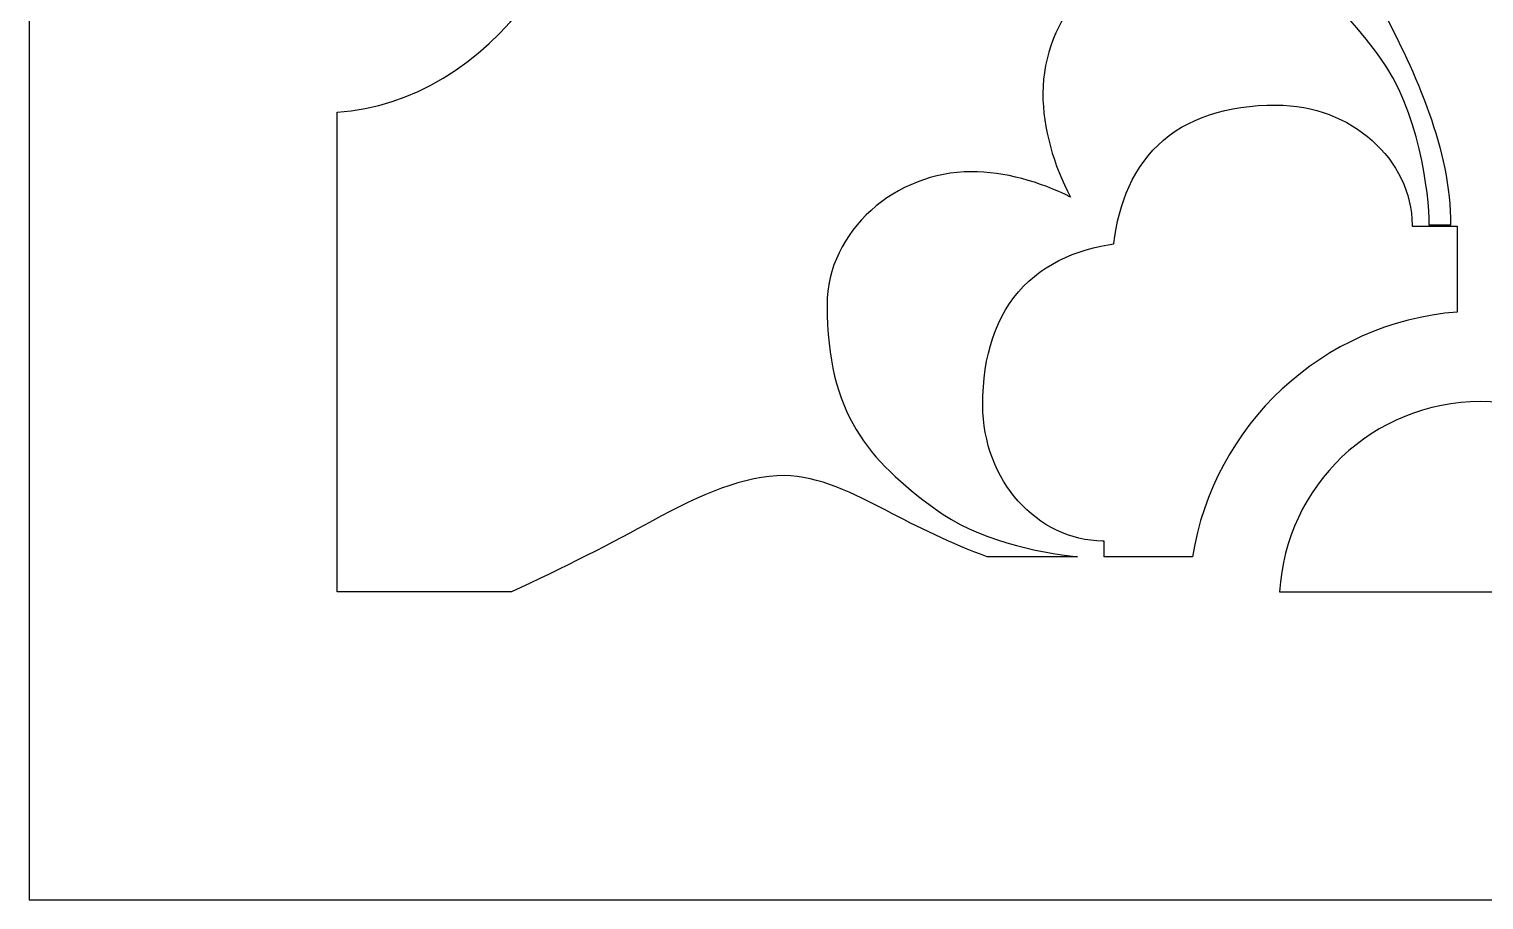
# Model space of a CAD drawing. Header units: centimetres. Extents: x 21.2 to 27, y -9 to 9.
# Drawn here: x 21.19 to 22.782, y -9 to -8.047 of the extents above; entities that cross this region are included whole.
import ezdxf

# ---------------------------------------------------------------- set-up
doc = ezdxf.new("R2010")
doc.units = ezdxf.units.CM
doc.header["$MEASUREMENT"] = 0
doc.layers.add('layer 1', color=7, linetype='Continuous')

msp = doc.modelspace()

# ---------------------------------------------------------------- linework, layer by layer
at = {"layer": 'layer 1', "color": 250}
for points, knots in [([(21.19047, -9.00019), (21.19047, -9.00019), (21.19047, -7.7491), (21.19047, -7.7491), (21.19047, -7.7491), (21.19047, -7.7491), (21.19047, -7.63661), (21.19047, -7.63661), (21.19047, -7.63661), (21.19047, -7.63661), (21.19047, -7.23319), (21.19047, -7.23319), (21.19047, -7.23319), (21.19047, -7.23319), (21.19047, -7.03897), (21.19047, -7.03897), (21.19047, -7.03897), (21.19047, -7.03897), (21.19047, -5.26695), (21.19047, -5.26695), (21.19047, -5.26695), (21.19047, -5.26695), (21.19047, -5.15446), (21.19047, -5.15446), (21.19047, -5.15446), (21.19047, -5.15446), (21.19047, -4.75104), (21.19047, -4.75104), (21.19047, -4.75104), (21.19047, -4.75104), (21.19047, -4.55682), (21.19047, -4.55682), (21.19047, -4.55682), (21.19047, -4.55682), (21.19047, -2.7848), (21.19047, -2.7848), (21.19047, -2.7848), (21.19047, -2.7848), (21.19047, -2.67231), (21.19047, -2.67231), (21.19047, -2.67231), (21.19047, -2.67231), (21.19047, -2.26889), (21.19047, -2.26889), (21.19047, -2.26889), (21.19047, -2.26889), (21.19047, -2.07467), (21.19047, -2.07467), (21.19047, -2.07467), (21.19047, -2.07467), (21.19047, -0.30265), (21.19047, -0.30265), (21.19047, -0.30265), (21.19047, -0.30265), (21.19047, -0.19016), (21.19047, -0.19016), (21.19047, -0.19016), (21.19047, -0.19016), (21.19047, 0.21326), (21.19047, 0.21326), (21.19047, 0.21326), (21.19047, 0.21326), (21.19047, 0.40748), (21.19047, 0.40748), (21.19047, 0.40748), (21.19047, 0.40748), (21.19047, 2.1795), (21.19047, 2.1795), (21.19047, 2.1795), (21.19047, 2.1795), (21.19047, 2.29199), (21.19047, 2.29199), (21.19047, 2.29199), (21.19047, 2.29199), (21.19047, 2.69541), (21.19047, 2.69541), (21.19047, 2.69541), (21.19047, 2.69541), (21.19047, 2.88963), (21.19047, 2.88963), (21.19047, 2.88963), (21.19047, 2.88963), (21.19047, 4.66165), (21.19047, 4.66165), (21.19047, 4.66165), (21.19047, 4.66165), (21.19047, 4.77414), (21.19047, 4.77414), (21.19047, 4.77414), (21.19047, 4.77414), (21.19047, 5.17756), (21.19047, 5.17756), (21.19047, 5.17756), (21.19047, 5.17756), (21.19047, 5.37178), (21.19047, 5.37178), (21.19047, 5.37178), (21.19047, 5.37178), (21.19047, 7.1438), (21.19047, 7.1438), (21.19047, 7.1438), (21.19047, 7.1438), (21.19047, 7.25629), (21.19047, 7.25629), (21.19047, 7.25629), (21.19047, 7.25629), (21.19047, 7.65971), (21.19047, 7.65971), (21.19047, 7.65971), (21.19047, 7.65971), (21.19047, 7.85393), (21.19047, 7.85393), (21.19047, 7.85393), (21.19047, 7.85393), (21.19047, 9.00077), (21.19047, 9.00077), (21.19047, 9.00077), (21.19047, 9.00077), (22.06369, 9.00077), (22.06369, 9.00077), (22.06369, 9.00077), (22.06369, 9.00077), (22.26069, 9.00077), (22.26069, 9.00077), (22.26069, 9.00077), (22.26069, 9.00077), (22.75317, 9.00077), (22.75317, 9.00077), (22.75317, 9.00077), (22.75317, 9.00077), (22.83643, 9.00077), (22.83643, 9.00077), (22.83643, 9.00077), (22.83643, 9.00077), (23.30109, 9.00077), (23.30109, 9.00077), (23.30109, 9.00077), (23.30109, 9.00077), (23.4937, 9.00077), (23.4937, 9.00077), (23.4937, 9.00077), (23.4937, 9.00077), (24.69645, 9.00077), (24.69645, 9.00077), (24.69645, 9.00077), (24.69645, 9.00077), (24.89344, 9.00077), (24.89344, 9.00077), (24.89344, 9.00077), (24.89344, 9.00077), (25.38592, 9.00077), (25.38592, 9.00077), (25.38592, 9.00077), (25.38592, 9.00077), (25.46919, 9.00077), (25.46919, 9.00077), (25.46919, 9.00077), (25.46919, 9.00077), (25.93384, 9.00077), (25.93384, 9.00077), (25.93384, 9.00077), (25.93384, 9.00077), (26.12645, 9.00077), (26.12645, 9.00077), (26.12645, 9.00077), (26.12645, 9.00077), (26.99977, 9.00077), (26.99977, 9.00077), (26.99977, 9.00077), (26.99977, 9.00077), (26.99977, 7.78696), (26.99977, 7.78696), (26.99977, 7.78696), (26.99977, 7.78696), (26.99977, 7.67444), (26.99977, 7.67444), (26.99977, 7.67444), (26.99977, 7.67444), (26.99977, 7.27121), (26.99977, 7.27121), (26.99977, 7.27121), (26.99977, 7.27121), (26.99977, 7.0909), (26.99977, 7.0909), (26.99977, 7.0909), (26.99977, 7.0909), (26.99977, 5.25821), (26.99977, 5.25821), (26.99977, 5.25821), (26.99977, 5.25821), (26.99977, 5.1457), (26.99977, 5.1457), (26.99977, 5.1457), (26.99977, 5.1457), (26.99977, 4.74247), (26.99977, 4.74247), (26.99977, 4.74247), (26.99977, 4.74247), (26.99977, 4.56216), (26.99977, 4.56216), (26.99977, 4.56216), (26.99977, 4.56216), (26.99977, 2.79003), (26.99977, 2.79003), (26.99977, 2.79003), (26.99977, 2.79003), (26.99977, 2.67751), (26.99977, 2.67751), (26.99977, 2.67751), (26.99977, 2.67751), (26.99977, 2.27429), (26.99977, 2.27429), (26.99977, 2.27429), (26.99977, 2.27429), (26.99977, 2.09398), (26.99977, 2.09398), (26.99977, 2.09398), (26.99977, 2.09398), (26.99977, 0.32184), (26.99977, 0.32184), (26.99977, 0.32184), (26.99977, 0.32184), (26.99977, 0.20933), (26.99977, 0.20933), (26.99977, 0.20933), (26.99977, 0.20933), (26.99977, -0.1939), (26.99977, -0.1939), (26.99977, -0.1939), (26.99977, -0.1939), (26.99977, -0.37421), (26.99977, -0.37421), (26.99977, -0.37421), (26.99977, -0.37421), (26.99977, -2.14634), (26.99977, -2.14634), (26.99977, -2.14634), (26.99977, -2.14634), (26.99977, -2.25886), (26.99977, -2.25886), (26.99977, -2.25886), (26.99977, -2.25886), (26.99977, -2.66208), (26.99977, -2.66208), (26.99977, -2.66208), (26.99977, -2.66208), (26.99977, -2.84239), (26.99977, -2.84239), (26.99977, -2.84239), (26.99977, -2.84239), (26.99977, -4.61452), (26.99977, -4.61452), (26.99977, -4.61452), (26.99977, -4.61452), (26.99977, -4.72704), (26.99977, -4.72704), (26.99977, -4.72704), (26.99977, -4.72704), (26.99977, -5.13027), (26.99977, -5.13027), (26.99977, -5.13027), (26.99977, -5.13027), (26.99977, -5.31058), (26.99977, -5.31058), (26.99977, -5.31058), (26.99977, -5.31058), (26.99977, -7.08271), (26.99977, -7.08271), (26.99977, -7.08271), (26.99977, -7.08271), (26.99977, -7.19522), (26.99977, -7.19522), (26.99977, -7.19522), (26.99977, -7.19522), (26.99977, -7.59845), (26.99977, -7.59845), (26.99977, -7.59845), (26.99977, -7.59845), (26.99977, -7.77876), (26.99977, -7.77876), (26.99977, -7.77876), (26.99977, -7.77876), (26.99977, -9.00019), (26.99977, -9.00019), (26.99977, -9.00019), (26.99977, -9.00019), (26.12655, -9.00019), (26.12655, -9.00019), (26.12655, -9.00019), (26.12655, -9.00019), (25.92852, -9.00019), (25.92852, -9.00019), (25.92852, -9.00019), (25.92852, -9.00019), (25.46919, -9.00019), (25.46919, -9.00019), (25.46919, -9.00019), (25.46919, -9.00019), (25.38592, -9.00019), (25.38592, -9.00019), (25.38592, -9.00019), (25.38592, -9.00019), (24.89003, -9.00019), (24.89003, -9.00019), (24.89003, -9.00019), (24.89003, -9.00019), (24.69651, -9.00019), (24.69651, -9.00019), (24.69651, -9.00019), (24.69651, -9.00019), (23.4938, -9.00019), (23.4938, -9.00019), (23.4938, -9.00019), (23.4938, -9.00019), (23.29577, -9.00019), (23.29577, -9.00019), (23.29577, -9.00019), (23.29577, -9.00019), (22.83643, -9.00019), (22.83643, -9.00019), (22.83643, -9.00019), (22.83643, -9.00019), (22.75317, -9.00019), (22.75317, -9.00019), (22.75317, -9.00019), (22.75317, -9.00019), (22.25728, -9.00019), (22.25728, -9.00019), (22.25728, -9.00019), (22.25728, -9.00019), (22.06376, -9.00019), (22.06376, -9.00019), (22.06376, -9.00019), (22.06376, -9.00019), (21.19047, -9.00019), (21.19047, -9.00019)], [0, 0, 0, 0, 0.0117647, 0.0117647, 0.0117647, 0.0117647, 0.0235294, 0.0235294, 0.0235294, 0.0235294, 0.0352941, 0.0352941, 0.0352941, 0.0352941, 0.0470588, 0.0470588, 0.0470588, 0.0470588, 0.0588235, 0.0588235, 0.0588235, 0.0588235, 0.0705882, 0.0705882, 0.0705882, 0.0705882, 0.0823529, 0.0823529, 0.0823529, 0.0823529, 0.0941176, 0.0941176, 0.0941176, 0.0941176, 0.1058824, 0.1058824, 0.1058824, 0.1058824, 0.1176471, 0.1176471, 0.1176471, 0.1176471, 0.1294118, 0.1294118, 0.1294118, 0.1294118, 0.1411765, 0.1411765, 0.1411765, 0.1411765, 0.1529412, 0.1529412, 0.1529412, 0.1529412, 0.1647059, 0.1647059, 0.1647059, 0.1647059, 0.1764706, 0.1764706, 0.1764706, 0.1764706, 0.1882353, 0.1882353, 0.1882353, 0.1882353, 0.2, 0.2, 0.2, 0.2, 0.2117647, 0.2117647, 0.2117647, 0.2117647, 0.2235294, 0.2235294, 0.2235294, 0.2235294, 0.2352941, 0.2352941, 0.2352941, 0.2352941, 0.2470588, 0.2470588, 0.2470588, 0.2470588, 0.2588235, 0.2588235, 0.2588235, 0.2588235, 0.2705882, 0.2705882, 0.2705882, 0.2705882, 0.2823529, 0.2823529, 0.2823529, 0.2823529, 0.2941176, 0.2941176, 0.2941176, 0.2941176, 0.3058824, 0.3058824, 0.3058824, 0.3058824, 0.3176471, 0.3176471, 0.3176471, 0.3176471, 0.3294118, 0.3294118, 0.3294118, 0.3294118, 0.3411765, 0.3411765, 0.3411765, 0.3411765, 0.3529412, 0.3529412, 0.3529412, 0.3529412, 0.3647059, 0.3647059, 0.3647059, 0.3647059, 0.3764706, 0.3764706, 0.3764706, 0.3764706, 0.3882353, 0.3882353, 0.3882353, 0.3882353, 0.4, 0.4, 0.4, 0.4, 0.4117647, 0.4117647, 0.4117647, 0.4117647, 0.4235294, 0.4235294, 0.4235294, 0.4235294, 0.4352941, 0.4352941, 0.4352941, 0.4352941, 0.4470588, 0.4470588, 0.4470588, 0.4470588, 0.4588235, 0.4588235, 0.4588235, 0.4588235, 0.4705882, 0.4705882, 0.4705882, 0.4705882, 0.4823529, 0.4823529, 0.4823529, 0.4823529, 0.4941176, 0.4941176, 0.4941176, 0.4941176, 0.5058824, 0.5058824, 0.5058824, 0.5058824, 0.5176471, 0.5176471, 0.5176471, 0.5176471, 0.5294118, 0.5294118, 0.5294118, 0.5294118, 0.5411765, 0.5411765, 0.5411765, 0.5411765, 0.5529412, 0.5529412, 0.5529412, 0.5529412, 0.5647059, 0.5647059, 0.5647059, 0.5647059, 0.5764706, 0.5764706, 0.5764706, 0.5764706, 0.5882353, 0.5882353, 0.5882353, 0.5882353, 0.6, 0.6, 0.6, 0.6, 0.6117647, 0.6117647, 0.6117647, 0.6117647, 0.6235294, 0.6235294, 0.6235294, 0.6235294, 0.6352941, 0.6352941, 0.6352941, 0.6352941, 0.6470588, 0.6470588, 0.6470588, 0.6470588, 0.6588235, 0.6588235, 0.6588235, 0.6588235, 0.6705882, 0.6705882, 0.6705882, 0.6705882, 0.6823529, 0.6823529, 0.6823529, 0.6823529, 0.6941176, 0.6941176, 0.6941176, 0.6941176, 0.7058824, 0.7058824, 0.7058824, 0.7058824, 0.7176471, 0.7176471, 0.7176471, 0.7176471, 0.7294118, 0.7294118, 0.7294118, 0.7294118, 0.7411765, 0.7411765, 0.7411765, 0.7411765, 0.7529412, 0.7529412, 0.7529412, 0.7529412, 0.7647059, 0.7647059, 0.7647059, 0.7647059, 0.7764706, 0.7764706, 0.7764706, 0.7764706, 0.7882353, 0.7882353, 0.7882353, 0.7882353, 0.8, 0.8, 0.8, 0.8, 0.8117647, 0.8117647, 0.8117647, 0.8117647, 0.8235294, 0.8235294, 0.8235294, 0.8235294, 0.8352941, 0.8352941, 0.8352941, 0.8352941, 0.8470588, 0.8470588, 0.8470588, 0.8470588, 0.8588235, 0.8588235, 0.8588235, 0.8588235, 0.8705882, 0.8705882, 0.8705882, 0.8705882, 0.8823529, 0.8823529, 0.8823529, 0.8823529, 0.8941176, 0.8941176, 0.8941176, 0.8941176, 0.9058824, 0.9058824, 0.9058824, 0.9058824, 0.9176471, 0.9176471, 0.9176471, 0.9176471, 0.9294118, 0.9294118, 0.9294118, 0.9294118, 0.9411765, 0.9411765, 0.9411765, 0.9411765, 0.9529412, 0.9529412, 0.9529412, 0.9529412, 0.9647059, 0.9647059, 0.9647059, 0.9647059, 0.9764706, 0.9764706, 0.9764706, 0.9764706, 1, 1, 1, 1]), ([(21.71818, -8.66309), (21.77298, -8.63843), (21.83107, -8.60809), (21.87267, -8.5855), (21.87267, -8.5855), (21.92514, -8.55632), (21.97326, -8.53592), (22.01701, -8.53592), (22.01701, -8.53592), (22.05347, -8.53592), (22.0943, -8.55632), (22.12783, -8.57384), (22.12783, -8.57384), (22.16251, -8.59224), (22.19993, -8.61064), (22.23877, -8.62471), (22.23877, -8.62471), (22.23877, -8.62471), (22.33771, -8.62471), (22.33771, -8.62471), (22.33771, -8.62471), (22.29442, -8.62028), (22.22701, -8.60602), (22.18178, -8.57237), (22.18178, -8.57237), (22.10886, -8.51843), (22.06368, -8.46887), (22.06368, -8.34928), (22.06368, -8.34928), (22.06368, -8.26762), (22.13948, -8.20348), (22.22115, -8.20348), (22.22115, -8.20348), (22.2581, -8.20348), (22.29625, -8.21424), (22.33004, -8.23128), (22.33004, -8.23128), (22.31157, -8.19632), (22.29977, -8.15629), (22.29977, -8.11758), (22.29977, -8.11758), (22.29977, -8.0359), (22.36391, -7.96011), (22.44556, -7.96011), (22.44556, -7.96011), (22.56515, -7.96011), (22.6147, -8.00529), (22.66865, -8.07821), (22.66865, -8.07821), (22.71094, -8.13505), (22.72261, -8.22693), (22.72261, -8.26193), (22.72261, -8.26193), (22.72261, -8.26193), (22.74594, -8.26193), (22.74594, -8.26193), (22.74594, -8.26193), (22.74594, -8.1788), (22.70803, -8.09571), (22.67011, -8.02426), (22.67011, -8.02426), (22.6526, -7.99073), (22.6322, -7.94989), (22.6322, -7.91344), (22.6322, -7.91344), (22.6322, -7.86969), (22.6526, -7.82157), (22.68178, -7.7691), (22.68178, -7.7691), (22.69813, -7.73899), (22.71855, -7.70023), (22.73793, -7.66033), (22.73793, -7.66033), (22.73793, -7.66033), (22.67644, -7.44994), (22.67644, -7.44994), (22.67644, -7.44994), (22.67644, -7.44994), (22.4324, -7.5242), (22.4324, -7.5242), (22.4324, -7.5242), (22.4324, -7.5242), (22.21322, -7.45751), (22.21322, -7.45751), (22.21322, -7.45751), (22.18981, -7.60804), (22.02728, -7.72598), (21.82675, -7.73395), (21.82675, -7.73395), (21.82424, -7.95139), (21.69253, -8.12795), (21.52757, -8.13817), (21.52757, -8.13817), (21.52757, -8.13817), (21.52757, -8.66309), (21.52757, -8.66309), (21.52757, -8.66309), (21.52757, -8.66309), (21.71818, -8.66309), (21.71818, -8.66309)], [0, 0, 0, 0, 0.0384615, 0.0384615, 0.0384615, 0.0384615, 0.0769231, 0.0769231, 0.0769231, 0.0769231, 0.1153846, 0.1153846, 0.1153846, 0.1153846, 0.1538462, 0.1538462, 0.1538462, 0.1538462, 0.1923077, 0.1923077, 0.1923077, 0.1923077, 0.2307692, 0.2307692, 0.2307692, 0.2307692, 0.2692308, 0.2692308, 0.2692308, 0.2692308, 0.3076923, 0.3076923, 0.3076923, 0.3076923, 0.3461538, 0.3461538, 0.3461538, 0.3461538, 0.3846154, 0.3846154, 0.3846154, 0.3846154, 0.4230769, 0.4230769, 0.4230769, 0.4230769, 0.4615385, 0.4615385, 0.4615385, 0.4615385, 0.5, 0.5, 0.5, 0.5, 0.5384615, 0.5384615, 0.5384615, 0.5384615, 0.5769231, 0.5769231, 0.5769231, 0.5769231, 0.6153846, 0.6153846, 0.6153846, 0.6153846, 0.6538462, 0.6538462, 0.6538462, 0.6538462, 0.6923077, 0.6923077, 0.6923077, 0.6923077, 0.7307692, 0.7307692, 0.7307692, 0.7307692, 0.7692308, 0.7692308, 0.7692308, 0.7692308, 0.8076923, 0.8076923, 0.8076923, 0.8076923, 0.8461538, 0.8461538, 0.8461538, 0.8461538, 0.8846154, 0.8846154, 0.8846154, 0.8846154, 0.9230769, 0.9230769, 0.9230769, 0.9230769, 1, 1, 1, 1]), ([(22.36677, -8.62471), (22.36677, -8.62471), (22.4635, -8.62471), (22.4635, -8.62471), (22.4635, -8.62471), (22.48639, -8.48064), (22.60568, -8.36865), (22.75317, -8.35696), (22.75317, -8.35696), (22.75317, -8.35696), (22.75317, -8.2632), (22.75317, -8.2632), (22.75317, -8.2632), (22.75317, -8.2632), (22.70382, -8.2632), (22.70382, -8.2632), (22.70382, -8.2632), (22.70382, -8.2632), (22.70382, -8.26141), (22.70382, -8.26141), (22.70382, -8.26141), (22.70382, -8.26141), (22.70363, -8.25526), (22.70363, -8.25526), (22.70363, -8.25526), (22.70363, -8.25526), (22.70303, -8.24865), (22.70303, -8.24865), (22.70303, -8.24865), (22.70303, -8.24865), (22.70205, -8.24212), (22.70205, -8.24212), (22.70205, -8.24212), (22.70205, -8.24212), (22.70071, -8.23567), (22.70071, -8.23567), (22.70071, -8.23567), (22.70071, -8.23567), (22.699, -8.22933), (22.699, -8.22933), (22.699, -8.22933), (22.699, -8.22933), (22.69696, -8.22311), (22.69696, -8.22311), (22.69696, -8.22311), (22.69696, -8.22311), (22.69459, -8.21702), (22.69459, -8.21702), (22.69459, -8.21702), (22.69459, -8.21702), (22.69189, -8.21106), (22.69189, -8.21106), (22.69189, -8.21106), (22.69189, -8.21106), (22.68889, -8.20524), (22.68889, -8.20524), (22.68889, -8.20524), (22.68889, -8.20524), (22.68559, -8.19959), (22.68559, -8.19959), (22.68559, -8.19959), (22.68559, -8.19959), (22.68201, -8.1941), (22.68201, -8.1941), (22.68201, -8.1941), (22.68201, -8.1941), (22.67816, -8.18878), (22.67816, -8.18878), (22.67816, -8.18878), (22.67816, -8.18878), (22.67403, -8.18363), (22.67403, -8.18363), (22.67403, -8.18363), (22.67403, -8.18363), (22.66964, -8.17867), (22.66964, -8.17867), (22.66964, -8.17867), (22.66964, -8.17867), (22.66501, -8.17391), (22.66501, -8.17391), (22.66501, -8.17391), (22.66501, -8.17391), (22.66012, -8.16933), (22.66012, -8.16933), (22.66012, -8.16933), (22.66012, -8.16933), (22.655, -8.16497), (22.655, -8.16497), (22.655, -8.16497), (22.655, -8.16497), (22.64966, -8.16083), (22.64966, -8.16083), (22.64966, -8.16083), (22.64966, -8.16083), (22.64409, -8.15691), (22.64409, -8.15691), (22.64409, -8.15691), (22.64409, -8.15691), (22.63831, -8.15323), (22.63831, -8.15323), (22.63831, -8.15323), (22.63831, -8.15323), (22.63232, -8.14979), (22.63232, -8.14979), (22.63232, -8.14979), (22.63232, -8.14979), (22.62613, -8.14659), (22.62613, -8.14659), (22.62613, -8.14659), (22.62613, -8.14659), (22.61975, -8.14366), (22.61975, -8.14366), (22.61975, -8.14366), (22.61975, -8.14366), (22.61317, -8.14099), (22.61317, -8.14099), (22.61317, -8.14099), (22.61317, -8.14099), (22.60642, -8.13861), (22.60642, -8.13861), (22.60642, -8.13861), (22.60642, -8.13861), (22.5995, -8.13651), (22.5995, -8.13651), (22.5995, -8.13651), (22.5995, -8.13651), (22.59243, -8.13472), (22.59243, -8.13472), (22.59243, -8.13472), (22.59243, -8.13472), (22.58519, -8.13322), (22.58519, -8.13322), (22.58519, -8.13322), (22.58519, -8.13322), (22.57781, -8.13205), (22.57781, -8.13205), (22.57781, -8.13205), (22.57781, -8.13205), (22.57031, -8.1312), (22.57031, -8.1312), (22.57031, -8.1312), (22.57031, -8.1312), (22.56268, -8.13069), (22.56268, -8.13069), (22.56268, -8.13069), (22.56268, -8.13069), (22.55504, -8.13051), (22.55504, -8.13051), (22.55504, -8.13051), (22.55504, -8.13051), (22.54496, -8.13068), (22.54496, -8.13068), (22.54496, -8.13068), (22.54496, -8.13068), (22.53525, -8.13116), (22.53525, -8.13116), (22.53525, -8.13116), (22.53525, -8.13116), (22.52579, -8.13197), (22.52579, -8.13197), (22.52579, -8.13197), (22.52579, -8.13197), (22.51656, -8.13312), (22.51656, -8.13312), (22.51656, -8.13312), (22.51656, -8.13312), (22.50758, -8.1346), (22.50758, -8.1346), (22.50758, -8.1346), (22.50758, -8.1346), (22.49883, -8.13643), (22.49883, -8.13643), (22.49883, -8.13643), (22.49883, -8.13643), (22.49032, -8.1386), (22.49032, -8.1386), (22.49032, -8.1386), (22.49032, -8.1386), (22.48206, -8.14113), (22.48206, -8.14113), (22.48206, -8.14113), (22.48206, -8.14113), (22.47405, -8.14403), (22.47405, -8.14403), (22.47405, -8.14403), (22.47405, -8.14403), (22.46629, -8.14728), (22.46629, -8.14728), (22.46629, -8.14728), (22.46629, -8.14728), (22.4588, -8.15091), (22.4588, -8.15091), (22.4588, -8.15091), (22.4588, -8.15091), (22.45159, -8.15489), (22.45159, -8.15489), (22.45159, -8.15489), (22.45159, -8.15489), (22.44467, -8.15924), (22.44467, -8.15924), (22.44467, -8.15924), (22.44467, -8.15924), (22.43807, -8.16394), (22.43807, -8.16394), (22.43807, -8.16394), (22.43807, -8.16394), (22.43178, -8.16898), (22.43178, -8.16898), (22.43178, -8.16898), (22.43178, -8.16898), (22.42584, -8.17435), (22.42584, -8.17435), (22.42584, -8.17435), (22.42584, -8.17435), (22.42023, -8.18004), (22.42023, -8.18004), (22.42023, -8.18004), (22.42023, -8.18004), (22.41499, -8.18601), (22.41499, -8.18601), (22.41499, -8.18601), (22.41499, -8.18601), (22.4101, -8.19225), (22.4101, -8.19225), (22.4101, -8.19225), (22.4101, -8.19225), (22.40558, -8.19874), (22.40558, -8.19874), (22.40558, -8.19874), (22.40558, -8.19874), (22.40141, -8.20546), (22.40141, -8.20546), (22.40141, -8.20546), (22.40141, -8.20546), (22.3976, -8.2124), (22.3976, -8.2124), (22.3976, -8.2124), (22.3976, -8.2124), (22.39413, -8.21952), (22.39413, -8.21952), (22.39413, -8.21952), (22.39413, -8.21952), (22.391, -8.22682), (22.391, -8.22682), (22.391, -8.22682), (22.391, -8.22682), (22.3882, -8.23429), (22.3882, -8.23429), (22.3882, -8.23429), (22.3882, -8.23429), (22.38571, -8.24191), (22.38571, -8.24191), (22.38571, -8.24191), (22.38571, -8.24191), (22.38351, -8.24969), (22.38351, -8.24969), (22.38351, -8.24969), (22.38351, -8.24969), (22.38161, -8.2576), (22.38161, -8.2576), (22.38161, -8.2576), (22.38161, -8.2576), (22.37998, -8.26564), (22.37998, -8.26564), (22.37998, -8.26564), (22.37998, -8.26564), (22.37862, -8.27383), (22.37862, -8.27383), (22.37862, -8.27383), (22.37862, -8.27383), (22.37751, -8.28214), (22.37751, -8.28214), (22.37751, -8.28214), (22.37751, -8.28214), (22.37749, -8.28238), (22.37749, -8.28238), (22.37749, -8.28238), (22.37749, -8.28238), (22.37122, -8.28337), (22.37122, -8.28337), (22.37122, -8.28337), (22.37122, -8.28337), (22.36308, -8.28494), (22.36308, -8.28494), (22.36308, -8.28494), (22.36308, -8.28494), (22.35506, -8.2868), (22.35506, -8.2868), (22.35506, -8.2868), (22.35506, -8.2868), (22.34719, -8.28894), (22.34719, -8.28894), (22.34719, -8.28894), (22.34719, -8.28894), (22.33947, -8.29138), (22.33947, -8.29138), (22.33947, -8.29138), (22.33947, -8.29138), (22.33191, -8.29414), (22.33191, -8.29414), (22.33191, -8.29414), (22.33191, -8.29414), (22.32451, -8.29723), (22.32451, -8.29723), (22.32451, -8.29723), (22.32451, -8.29723), (22.31729, -8.30066), (22.31729, -8.30066), (22.31729, -8.30066), (22.31729, -8.30066), (22.31026, -8.30444), (22.31026, -8.30444), (22.31026, -8.30444), (22.31026, -8.30444), (22.30344, -8.30857), (22.30344, -8.30857), (22.30344, -8.30857), (22.30344, -8.30857), (22.29685, -8.31308), (22.29685, -8.31308), (22.29685, -8.31308), (22.29685, -8.31308), (22.29052, -8.31794), (22.29052, -8.31794), (22.29052, -8.31794), (22.29052, -8.31794), (22.28445, -8.32318), (22.28445, -8.32318), (22.28445, -8.32318), (22.28445, -8.32318), (22.27868, -8.32878), (22.27868, -8.32878), (22.27868, -8.32878), (22.27868, -8.32878), (22.27322, -8.33473), (22.27322, -8.33473), (22.27322, -8.33473), (22.27322, -8.33473), (22.26809, -8.34102), (22.26809, -8.34102), (22.26809, -8.34102), (22.26809, -8.34102), (22.26331, -8.34765), (22.26331, -8.34765), (22.26331, -8.34765), (22.26331, -8.34765), (22.25889, -8.35459), (22.25889, -8.35459), (22.25889, -8.35459), (22.25889, -8.35459), (22.25483, -8.36183), (22.25483, -8.36183), (22.25483, -8.36183), (22.25483, -8.36183), (22.25115, -8.36936), (22.25115, -8.36936), (22.25115, -8.36936), (22.25115, -8.36936), (22.24783, -8.37717), (22.24783, -8.37717), (22.24783, -8.37717), (22.24783, -8.37717), (22.24489, -8.38523), (22.24489, -8.38523), (22.24489, -8.38523), (22.24489, -8.38523), (22.24231, -8.39354), (22.24231, -8.39354), (22.24231, -8.39354), (22.24231, -8.39354), (22.2401, -8.40211), (22.2401, -8.40211), (22.2401, -8.40211), (22.2401, -8.40211), (22.23824, -8.41092), (22.23824, -8.41092), (22.23824, -8.41092), (22.23824, -8.41092), (22.23673, -8.41997), (22.23673, -8.41997), (22.23673, -8.41997), (22.23673, -8.41997), (22.23557, -8.42926), (22.23557, -8.42926), (22.23557, -8.42926), (22.23557, -8.42926), (22.23474, -8.43881), (22.23474, -8.43881), (22.23474, -8.43881), (22.23474, -8.43881), (22.23425, -8.4486), (22.23425, -8.4486), (22.23425, -8.4486), (22.23425, -8.4486), (22.23409, -8.45875), (22.23409, -8.45875), (22.23409, -8.45875), (22.23409, -8.45875), (22.23425, -8.46639), (22.23425, -8.46639), (22.23425, -8.46639), (22.23425, -8.46639), (22.23477, -8.47403), (22.23477, -8.47403), (22.23477, -8.47403), (22.23477, -8.47403), (22.23562, -8.48153), (22.23562, -8.48153), (22.23562, -8.48153), (22.23562, -8.48153), (22.23679, -8.4889), (22.23679, -8.4889), (22.23679, -8.4889), (22.23679, -8.4889), (22.23828, -8.49614), (22.23828, -8.49614), (22.23828, -8.49614), (22.23828, -8.49614), (22.24008, -8.50322), (22.24008, -8.50322), (22.24008, -8.50322), (22.24008, -8.50322), (22.24218, -8.51015), (22.24218, -8.51015), (22.24218, -8.51015), (22.24218, -8.51015), (22.24456, -8.51689), (22.24456, -8.51689), (22.24456, -8.51689), (22.24456, -8.51689), (22.24722, -8.52346), (22.24722, -8.52346), (22.24722, -8.52346), (22.24722, -8.52346), (22.25016, -8.52985), (22.25016, -8.52985), (22.25016, -8.52985), (22.25016, -8.52985), (22.25335, -8.53604), (22.25335, -8.53604), (22.25335, -8.53604), (22.25335, -8.53604), (22.25679, -8.54203), (22.25679, -8.54203), (22.25679, -8.54203), (22.25679, -8.54203), (22.26048, -8.54782), (22.26048, -8.54782), (22.26048, -8.54782), (22.26048, -8.54782), (22.2644, -8.55339), (22.2644, -8.55339), (22.2644, -8.55339), (22.2644, -8.55339), (22.26854, -8.55874), (22.26854, -8.55874), (22.26854, -8.55874), (22.26854, -8.55874), (22.2729, -8.56385), (22.2729, -8.56385), (22.2729, -8.56385), (22.2729, -8.56385), (22.27746, -8.56873), (22.27746, -8.56873), (22.27746, -8.56873), (22.27746, -8.56873), (22.28223, -8.57337), (22.28223, -8.57337), (22.28223, -8.57337), (22.28223, -8.57337), (22.28719, -8.57776), (22.28719, -8.57776), (22.28719, -8.57776), (22.28719, -8.57776), (22.29234, -8.58188), (22.29234, -8.58188), (22.29234, -8.58188), (22.29234, -8.58188), (22.29766, -8.58574), (22.29766, -8.58574), (22.29766, -8.58574), (22.29766, -8.58574), (22.30316, -8.58933), (22.30316, -8.58933), (22.30316, -8.58933), (22.30316, -8.58933), (22.30882, -8.59263), (22.30882, -8.59263), (22.30882, -8.59263), (22.30882, -8.59263), (22.31462, -8.59562), (22.31462, -8.59562), (22.31462, -8.59562), (22.31462, -8.59562), (22.32057, -8.59832), (22.32057, -8.59832), (22.32057, -8.59832), (22.32057, -8.59832), (22.32667, -8.60069), (22.32667, -8.60069), (22.32667, -8.60069), (22.32667, -8.60069), (22.3329, -8.60274), (22.3329, -8.60274), (22.3329, -8.60274), (22.3329, -8.60274), (22.33924, -8.60444), (22.33924, -8.60444), (22.33924, -8.60444), (22.33924, -8.60444), (22.34568, -8.60579), (22.34568, -8.60579), (22.34568, -8.60579), (22.34568, -8.60579), (22.35222, -8.60677), (22.35222, -8.60677), (22.35222, -8.60677), (22.35222, -8.60677), (22.35883, -8.60736), (22.35883, -8.60736), (22.35883, -8.60736), (22.35883, -8.60736), (22.36499, -8.60755), (22.36499, -8.60755), (22.36499, -8.60755), (22.36499, -8.60755), (22.36677, -8.60755), (22.36677, -8.60755), (22.36677, -8.60755), (22.36677, -8.60755), (22.36677, -8.62471), (22.36677, -8.62471)], [0, 0, 0, 0, 0.0074627, 0.0074627, 0.0074627, 0.0074627, 0.0149254, 0.0149254, 0.0149254, 0.0149254, 0.0223881, 0.0223881, 0.0223881, 0.0223881, 0.0298507, 0.0298507, 0.0298507, 0.0298507, 0.0373134, 0.0373134, 0.0373134, 0.0373134, 0.0447761, 0.0447761, 0.0447761, 0.0447761, 0.0522388, 0.0522388, 0.0522388, 0.0522388, 0.0597015, 0.0597015, 0.0597015, 0.0597015, 0.0671642, 0.0671642, 0.0671642, 0.0671642, 0.0746269, 0.0746269, 0.0746269, 0.0746269, 0.0820896, 0.0820896, 0.0820896, 0.0820896, 0.0895522, 0.0895522, 0.0895522, 0.0895522, 0.0970149, 0.0970149, 0.0970149, 0.0970149, 0.1044776, 0.1044776, 0.1044776, 0.1044776, 0.1119403, 0.1119403, 0.1119403, 0.1119403, 0.119403, 0.119403, 0.119403, 0.119403, 0.1268657, 0.1268657, 0.1268657, 0.1268657, 0.1343284, 0.1343284, 0.1343284, 0.1343284, 0.141791, 0.141791, 0.141791, 0.141791, 0.1492537, 0.1492537, 0.1492537, 0.1492537, 0.1567164, 0.1567164, 0.1567164, 0.1567164, 0.1641791, 0.1641791, 0.1641791, 0.1641791, 0.1716418, 0.1716418, 0.1716418, 0.1716418, 0.1791045, 0.1791045, 0.1791045, 0.1791045, 0.1865672, 0.1865672, 0.1865672, 0.1865672, 0.1940299, 0.1940299, 0.1940299, 0.1940299, 0.2014925, 0.2014925, 0.2014925, 0.2014925, 0.2089552, 0.2089552, 0.2089552, 0.2089552, 0.2164179, 0.2164179, 0.2164179, 0.2164179, 0.2238806, 0.2238806, 0.2238806, 0.2238806, 0.2313433, 0.2313433, 0.2313433, 0.2313433, 0.238806, 0.238806, 0.238806, 0.238806, 0.2462687, 0.2462687, 0.2462687, 0.2462687, 0.2537313, 0.2537313, 0.2537313, 0.2537313, 0.261194, 0.261194, 0.261194, 0.261194, 0.2686567, 0.2686567, 0.2686567, 0.2686567, 0.2761194, 0.2761194, 0.2761194, 0.2761194, 0.2835821, 0.2835821, 0.2835821, 0.2835821, 0.2910448, 0.2910448, 0.2910448, 0.2910448, 0.2985075, 0.2985075, 0.2985075, 0.2985075, 0.3059701, 0.3059701, 0.3059701, 0.3059701, 0.3134328, 0.3134328, 0.3134328, 0.3134328, 0.3208955, 0.3208955, 0.3208955, 0.3208955, 0.3283582, 0.3283582, 0.3283582, 0.3283582, 0.3358209, 0.3358209, 0.3358209, 0.3358209, 0.3432836, 0.3432836, 0.3432836, 0.3432836, 0.3507463, 0.3507463, 0.3507463, 0.3507463, 0.358209, 0.358209, 0.358209, 0.358209, 0.3656716, 0.3656716, 0.3656716, 0.3656716, 0.3731343, 0.3731343, 0.3731343, 0.3731343, 0.380597, 0.380597, 0.380597, 0.380597, 0.3880597, 0.3880597, 0.3880597, 0.3880597, 0.3955224, 0.3955224, 0.3955224, 0.3955224, 0.4029851, 0.4029851, 0.4029851, 0.4029851, 0.4104478, 0.4104478, 0.4104478, 0.4104478, 0.4179104, 0.4179104, 0.4179104, 0.4179104, 0.4253731, 0.4253731, 0.4253731, 0.4253731, 0.4328358, 0.4328358, 0.4328358, 0.4328358, 0.4402985, 0.4402985, 0.4402985, 0.4402985, 0.4477612, 0.4477612, 0.4477612, 0.4477612, 0.4552239, 0.4552239, 0.4552239, 0.4552239, 0.4626866, 0.4626866, 0.4626866, 0.4626866, 0.4701493, 0.4701493, 0.4701493, 0.4701493, 0.4776119, 0.4776119, 0.4776119, 0.4776119, 0.4850746, 0.4850746, 0.4850746, 0.4850746, 0.4925373, 0.4925373, 0.4925373, 0.4925373, 0.5, 0.5, 0.5, 0.5, 0.5074627, 0.5074627, 0.5074627, 0.5074627, 0.5149254, 0.5149254, 0.5149254, 0.5149254, 0.5223881, 0.5223881, 0.5223881, 0.5223881, 0.5298507, 0.5298507, 0.5298507, 0.5298507, 0.5373134, 0.5373134, 0.5373134, 0.5373134, 0.5447761, 0.5447761, 0.5447761, 0.5447761, 0.5522388, 0.5522388, 0.5522388, 0.5522388, 0.5597015, 0.5597015, 0.5597015, 0.5597015, 0.5671642, 0.5671642, 0.5671642, 0.5671642, 0.5746269, 0.5746269, 0.5746269, 0.5746269, 0.5820896, 0.5820896, 0.5820896, 0.5820896, 0.5895522, 0.5895522, 0.5895522, 0.5895522, 0.5970149, 0.5970149, 0.5970149, 0.5970149, 0.6044776, 0.6044776, 0.6044776, 0.6044776, 0.6119403, 0.6119403, 0.6119403, 0.6119403, 0.619403, 0.619403, 0.619403, 0.619403, 0.6268657, 0.6268657, 0.6268657, 0.6268657, 0.6343284, 0.6343284, 0.6343284, 0.6343284, 0.641791, 0.641791, 0.641791, 0.641791, 0.6492537, 0.6492537, 0.6492537, 0.6492537, 0.6567164, 0.6567164, 0.6567164, 0.6567164, 0.6641791, 0.6641791, 0.6641791, 0.6641791, 0.6716418, 0.6716418, 0.6716418, 0.6716418, 0.6791045, 0.6791045, 0.6791045, 0.6791045, 0.6865672, 0.6865672, 0.6865672, 0.6865672, 0.6940299, 0.6940299, 0.6940299, 0.6940299, 0.7014925, 0.7014925, 0.7014925, 0.7014925, 0.7089552, 0.7089552, 0.7089552, 0.7089552, 0.7164179, 0.7164179, 0.7164179, 0.7164179, 0.7238806, 0.7238806, 0.7238806, 0.7238806, 0.7313433, 0.7313433, 0.7313433, 0.7313433, 0.738806, 0.738806, 0.738806, 0.738806, 0.7462687, 0.7462687, 0.7462687, 0.7462687, 0.7537313, 0.7537313, 0.7537313, 0.7537313, 0.761194, 0.761194, 0.761194, 0.761194, 0.7686567, 0.7686567, 0.7686567, 0.7686567, 0.7761194, 0.7761194, 0.7761194, 0.7761194, 0.7835821, 0.7835821, 0.7835821, 0.7835821, 0.7910448, 0.7910448, 0.7910448, 0.7910448, 0.7985075, 0.7985075, 0.7985075, 0.7985075, 0.8059701, 0.8059701, 0.8059701, 0.8059701, 0.8134328, 0.8134328, 0.8134328, 0.8134328, 0.8208955, 0.8208955, 0.8208955, 0.8208955, 0.8283582, 0.8283582, 0.8283582, 0.8283582, 0.8358209, 0.8358209, 0.8358209, 0.8358209, 0.8432836, 0.8432836, 0.8432836, 0.8432836, 0.8507463, 0.8507463, 0.8507463, 0.8507463, 0.858209, 0.858209, 0.858209, 0.858209, 0.8656716, 0.8656716, 0.8656716, 0.8656716, 0.8731343, 0.8731343, 0.8731343, 0.8731343, 0.880597, 0.880597, 0.880597, 0.880597, 0.8880597, 0.8880597, 0.8880597, 0.8880597, 0.8955224, 0.8955224, 0.8955224, 0.8955224, 0.9029851, 0.9029851, 0.9029851, 0.9029851, 0.9104478, 0.9104478, 0.9104478, 0.9104478, 0.9179104, 0.9179104, 0.9179104, 0.9179104, 0.9253731, 0.9253731, 0.9253731, 0.9253731, 0.9328358, 0.9328358, 0.9328358, 0.9328358, 0.9402985, 0.9402985, 0.9402985, 0.9402985, 0.9477612, 0.9477612, 0.9477612, 0.9477612, 0.9552239, 0.9552239, 0.9552239, 0.9552239, 0.9626866, 0.9626866, 0.9626866, 0.9626866, 0.9701493, 0.9701493, 0.9701493, 0.9701493, 0.9776119, 0.9776119, 0.9776119, 0.9776119, 0.9850746, 0.9850746, 0.9850746, 0.9850746, 1, 1, 1, 1]), ([(22.55887, -8.66309), (22.56514, -8.54711), (22.6612, -8.45496), (22.77874, -8.45496), (22.77874, -8.45496), (22.89629, -8.45496), (22.99234, -8.54711), (22.99862, -8.66309), (22.99862, -8.66309), (22.99862, -8.66309), (22.55887, -8.66309), (22.55887, -8.66309)], [0, 0, 0, 0, 0.25, 0.25, 0.25, 0.25, 0.5, 0.5, 0.5, 0.5, 1, 1, 1, 1])]:
    msp.add_open_spline(points, degree=3, knots=knots, dxfattribs=at)

doc.saveas('drawing.dxf')
